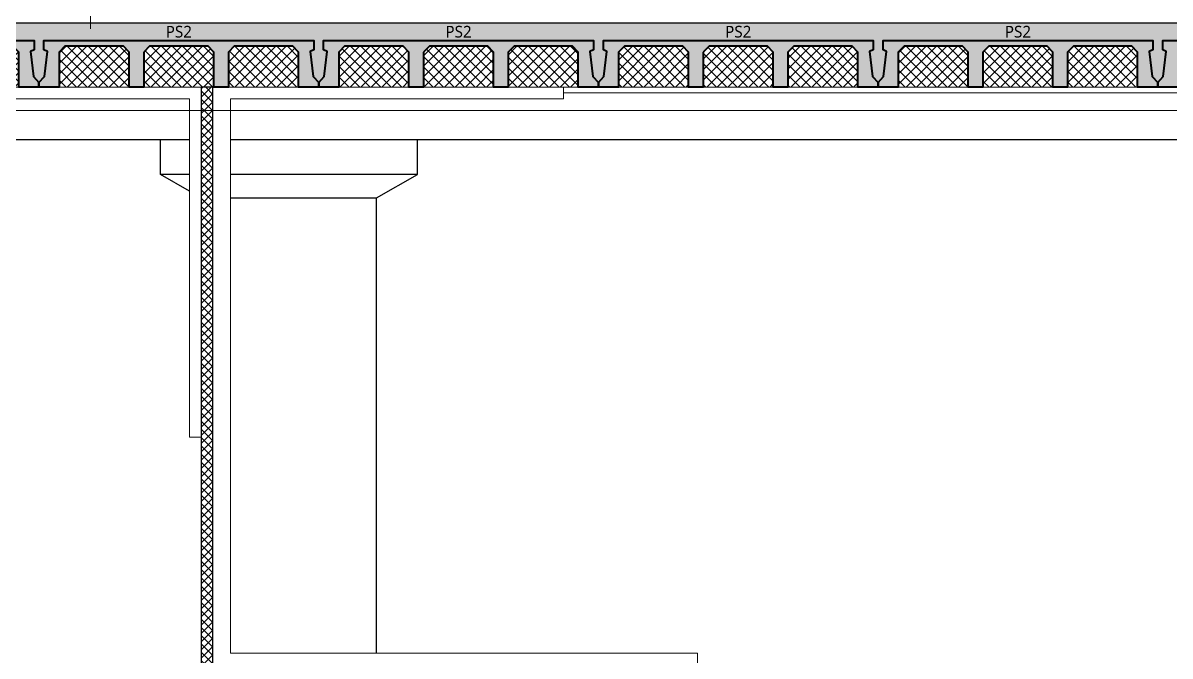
# Model space of a CAD drawing. Header units: millimetres. Extents: x 0 to 420000, y 0 to 297000.
# Drawn here: x 250735 to 260558, y 28775 to 34200 of the extents above; entities that cross this region are included whole.
import ezdxf
from ezdxf.enums import TextEntityAlignment as Align

# ---------------------------------------------------------------- set-up
doc = ezdxf.new("R2010")
doc.units = ezdxf.units.MM
doc.linetypes.add('0731_main_plan$0$form_$0$y-Landschaft$0$_$1$20120914_Verkehrsflächen_Grün$0$20120628_xref - Gammel$1$3_H-GL_F1_U3 - Default$0${ Offset Lines }', pattern=[0])
doc.linetypes.add('CEN', pattern=[62, 60, -1, 0, -1])
doc.layers.get('Defpoints').update_dxf_attribs({"color": 140})
for name, color, linetype, lineweight in [('A-AXIS-LINE', 1, 'CEN', 15), ('A-CONC-LIN1', 2, 'Continuous', 40), ('A-CONC-LIN2', 7, 'Continuous', 25), ('A-ELEV-LIN2', 7, 'Continuous', 25), ('A-WAXM-BLOC', 3, 'Continuous', 25), ('A-XXXX-INSL1', 15, 'Continuous', 18), ('A-XXXX-INSL2', 8, 'Continuous', 18)]:
    doc.layers.add(name, color=color, linetype=linetype, lineweight=lineweight)
doc.layers.add('A-CONC-SOLD', color=253, linetype='CEN')
doc.layers.add('A-XXXX-NPLT', color=144, linetype='Continuous', lineweight=15, plot=False)
doc.styles.add('HY울릉도L', font='')
doc.styles.add('맑은고딕', font='')
doc.styles.get('HY울릉도L').set_extended_font_data('HYwulM')
doc.styles.get('맑은고딕').set_extended_font_data('Malgun Gothic')
doc.dimstyles.new('CDIM', dxfattribs={"dimtxt": 3, "dimasz": 1.5, "dimexe": 2, "dimexo": 1, "dimgap": 1, "dimtad": 1, "dimdec": 0, "dimrnd": 0.5, "dimzin": 0, "dimdsep": 32, "dimlunit": 6, "dimtxsty": 'HY울릉도L', "dimblk1": '_CIDOT', "dimblk2": '_CIDOT', "dimsah": 1, "dimcen": 5.5, "dimclrd": 2, "dimclre": 2, "dimclrt": 7, "dimadec": 0, "dimazin": 0, "dimtfac": 1, "dimtdec": 0, "dimtix": 1, "dimtmove": 2, "dimatfit": 1, "dimldrblk": '_CIDOT', "dimfxl": 1, "dimtolj": 1, "dimtzin": 0, "dimlwd": -1, "dimarcsym": 0})

# ---------------------------------------------------------------- blocks, each defined once
blk = doc.blocks.new('axis(211208)')
at = {"layer": 'A-AXIS-LINE', "ltscale": 1000}
blk.add_line((4631788.1, -432118.7), (4955413.1, -432118.7), dxfattribs=at)
blk = doc.blocks.new('PS2')
at = {"layer": 'A-CONC-SOLD'}
h = blk.add_hatch(color=256, dxfattribs=at)
h.dxf.hatch_style = 1
h.paths.add_polyline_path([(1197.5, 0), (-1197.5, 0), (-1197.5, -510), (-1150.5, -460), (-1125, -245), (-1155, -230), (-1155, -150), (1155, -150), (1155, -230), (1125, -245), (1150.5, -460), (1197.5, -510)])
h = blk.add_hatch(color=256, dxfattribs=at)
h.dxf.hatch_style = 1
h.paths.add_polyline_path([(-1150.5, -460), (-1197.5, -510), (-1197.5, -550), (-1025, -550), (-1025, -510), (-1025, -250), (-975, -200), (-475, -200), (-425, -250), (-425, -510), (-425, -550), (-300, -550), (-300, -510), (-300, -250), (-250, -200), (250, -200), (300, -250), (300, -510), (300, -550), (425, -550), (425, -510), (425, -250), (475, -200), (975, -200), (1025, -250), (1025, -510), (1025, -550), (1197.5, -550), (1197.5, -510), (1150.5, -460), (1125, -245), (1155, -230), (1155, -150), (-1155, -150), (-1155, -230), (-1125, -245)])
at = {"layer": 'A-XXXX-INSL2'}
h = blk.add_hatch(dxfattribs=at)
h.set_pattern_fill('ANSI37', color=256, scale=20)
h.set_pattern_definition([(45, (-289951.5, -41968), (-44.90128, 44.90128), []), (135, (-289951.5, -41968), (-44.90128, -44.90128), [])])
h.paths.add_polyline_path([(-975, -200), (-1025, -250), (-1025, -510), (-1025, -550), (-425, -550), (-425, -510), (-425, -250), (-475, -200)])
h.paths.add_polyline_path([(-250, -200), (-300, -250), (-300, -510), (-300, -550), (300, -550), (300, -510), (300, -250), (250, -200)])
h.paths.add_polyline_path([(425, -510), (425, -550), (1025, -550), (1025, -510), (1025, -250), (975, -200), (475, -200), (425, -250)])
at = {"layer": 'A-CONC-LIN1', "color": 2, "linetype": '0731_main_plan$0$form_$0$y-Landschaft$0$_$1$20120914_Verkehrsflächen_Grün$0$20120628_xref - Gammel$1$3_H-GL_F1_U3 - Default$0${ Offset Lines }'}
blk.add_lwpolyline([(-300, -250), (-300, -510), (-300, -510), (-300, -550), (-425, -550), (-425, -510), (-425, -510), (-425, -250), (-475, -200), (-975, -200), (-1025, -250), (-1025, -510), (-1025, -510), (-1025, -550), (-1197.5, -550), (-1197.5, -510), (-1150.5, -460), (-1125, -245), (-1155, -230), (-1155, -150), (1155, -150), (1155, -230), (1125, -245), (1150.5, -460), (1197.5, -510), (1197.5, -550), (1025, -550), (1025, -510), (1025, -510), (1025, -250), (975, -200), (475, -200), (425, -250), (425, -510), (425, -510), (425, -550), (300, -550), (300, -510), (300, -510), (300, -250), (250, -200), (-250, -200)], close=True, dxfattribs=at)
at = {"layer": 'A-CONC-LIN2'}
blk.add_line((-1197.5, 0), (1197.5, 0), dxfattribs=at)
at = {"layer": 'A-XXXX-NPLT'}
for p, q in [((-1025, -550), (-425, -550)), ((-300, -550), (300, -550)), ((425, -550), (1025, -550))]:
    blk.add_line(p, q, dxfattribs=at)
at = {"layer": 'A-XXXX-NPLT', "style": '맑은고딕'}
blk.add_text('PS2', height=100, dxfattribs=at).set_placement((0, -75), align=Align.MIDDLE)
blk = doc.blocks.new('지하2층')
at = {"layer": 'A-CONC-SOLD'}
h = blk.add_hatch(dxfattribs=at)
h.set_pattern_fill('블럭단면', color=256, scale=50)
h.set_pattern_definition([(45, (4605061.26, -425568.714), (-35.355339, 35.355339), []), (135, (4605061.26, -425568.714), (-35.355339, -35.355339), [])])
h.paths.add_polyline_path([(4822673.8, -391918.7), (4822573.8, -391918.7), (4822573.8, -397118.7), (4822673.8, -397118.7)])
at = {"layer": 'A-ELEV-LIN2'}
for p, q in [((4804073.8, -392368.7), (4822473.8, -392368.7)), ((4822223.8, -392668.7), (4822223.8, -392368.7)), ((4822823.8, -392368.7), (4877723.8, -392368.7)), ((4824423.8, -392668.7), (4824423.8, -392368.7)), ((4822473.8, -392811.6), (4822223.8, -392668.7)), ((4822473.8, -392668.7), (4822223.8, -392668.7)), ((4824423.8, -392668.7), (4822823.8, -392668.7)), ((4824073.8, -392868.7), (4824423.8, -392668.7)), ((4822823.8, -392868.7), (4824073.8, -392868.7)), ((4824073.8, -396768.7), (4824073.8, -392868.7))]:
    blk.add_line(p, q, dxfattribs=at)
at = {"layer": 'A-WAXM-BLOC', "ltscale": 500}
blk.add_lwpolyline([(4822573.8, -391918.7), (4822573.8, -397118.7), (4822673.8, -397118.7), (4822673.8, -391918.7), (4822573.8, -391918.7)], dxfattribs=at)
at = {"layer": 'A-XXXX-INSL1'}
for points in [[(4819573.8, -391918.7), (4819573.8, -392018.7), (4822473.8, -392018.7), (4822473.8, -394918.7), (4822573.8, -394918.7)], [(4825673.8, -391918.7), (4825673.8, -392018.7), (4822823.8, -392018.7), (4822823.8, -396768.7), (4826823.8, -396768.7), (4826823.8, -398118.1)], [(4874723.8, -391968.7), (4834673.8, -391968.7), (4834673.8, -392418.7), (4833973.8, -392418.7), (4833973.8, -391968.7), (4825673.8, -391968.7)]]:
    blk.add_lwpolyline(points, dxfattribs=at)
for p in [(4819986.3, -391368.7), (4822381.3, -391368.7), (4824776.3, -391368.7), (4827171.3, -391368.7), (4829566.3, -391368.7), (4831961.3, -391368.7)]:
    blk.add_blockref('PS2', p)
blk = doc.blocks.new('_CIDOT')
at = {"color": 0, "linetype": 'ByBlock'}
blk.add_line((2, 0), (-1, 0), dxfattribs=at)
at = {"color": 0, "linetype": 'ByBlock', "const_width": 0.5}
blk.add_lwpolyline([(-0.25, 0, 1), (0.25, 0, 1)], format="xyb", close=True, dxfattribs=at)
blk = doc.blocks.new('*D142')
at = {"layer": 'A-XXXX-NPLT', "lineweight": -2, "transparency": 16777216}
for p, q in [((252553, 38450), (251113, 38450)), ((252553, 34450), (251113, 34450))]:
    blk.add_line(p, q, dxfattribs=at)
at = {"layer": 'A-XXXX-NPLT', "transparency": 16777216}
blk.add_line((251313, 34600), (251313, 38300), dxfattribs=at)
at = {"layer": 'Defpoints', "color": 0, "transparency": 16777216}
for p in [(251313, 38450), (252653, 38450), (252653, 34450)]:
    blk.add_point(p, dxfattribs=at)
at = {"layer": 'A-XXXX-NPLT', "transparency": 16777216, "xscale": 150, "yscale": 150, "zscale": 150}
for p, rotation in [((251313, 38450), 90), ((251313, 34450), 270)]:
    blk.add_blockref('_CIDOT', p, dxfattribs=dict(at, rotation=rotation))
at = {"layer": 'A-XXXX-NPLT', "color": 3, "transparency": 16777216, "insert": (251032.8, 36450), "char_height": 300, "attachment_point": 5, "rotation": 90, "style": '맑은고딕'}
blk.add_mtext('\\A1;4,000', dxfattribs=at)

msp = doc.modelspace()

# ---------------------------------------------------------------- block references
msp.add_blockref('지하2층', (-4570311.3, 425568.7))
at = {"layer": 'A-AXIS-LINE'}
msp.add_blockref('axis(211208)', (-4581588.1, 465568.7), dxfattribs=at)

# ---------------------------------------------------------------- dimensions: what is measured, and where the dimension line sits
at = {"layer": 'A-XXXX-NPLT'}
dim = msp.add_aligned_dim(p1=(252653, 34450), p2=(252653, 38450), distance=1340, dimstyle='CDIM', override={"dimscale": 100, "dimtxsty": '맑은고딕', "dimclrd": 256, "dimclre": 256, "dimclrt": 3}, dxfattribs=at)
dim.commit()
dim.dimension.update_dxf_attribs({"geometry": '*D142', "text_midpoint": (251032.8, 36450)})

doc.saveas('drawing.dxf')
